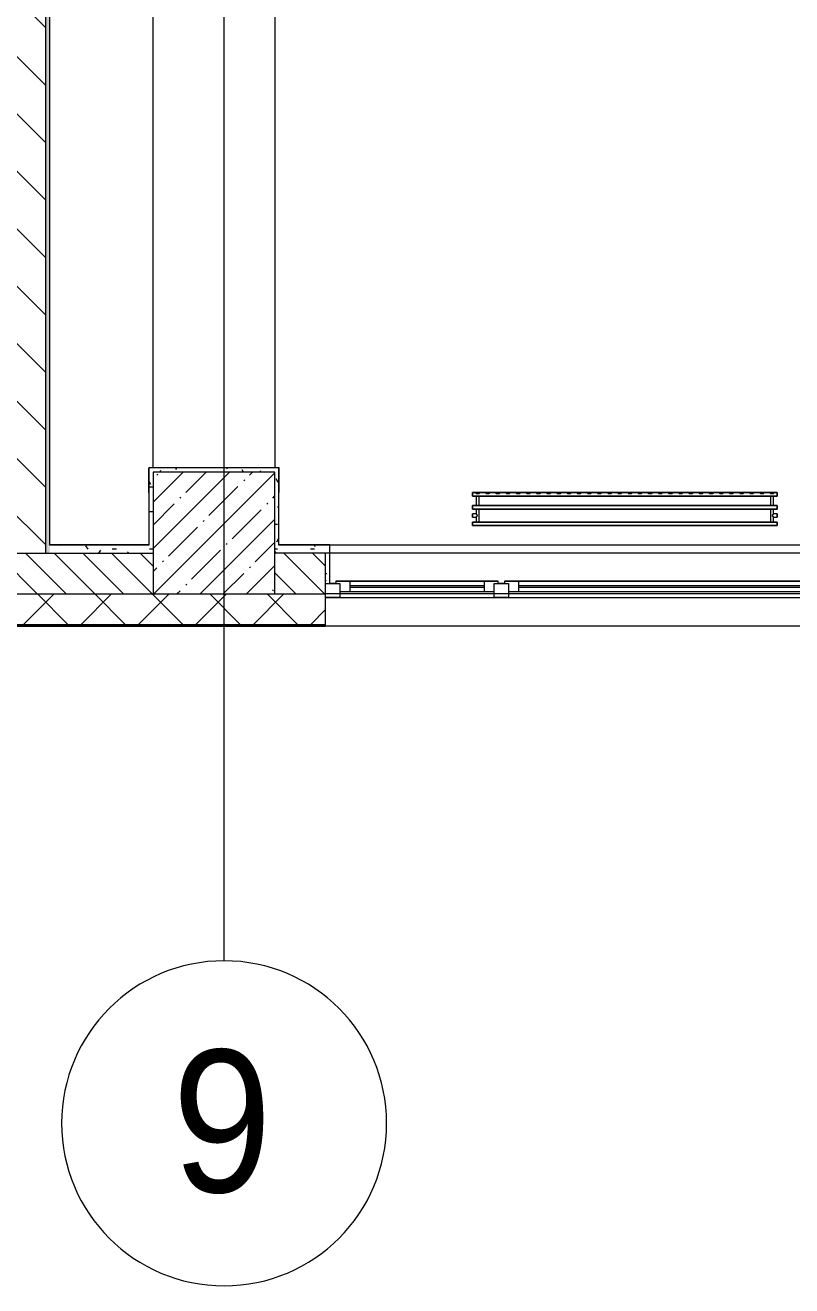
# Model space of a CAD drawing. Header units: millimetres. Extents: x -1113 to 415037, y -3642 to 354837.
# Drawn here: x 314158 to 317932, y -3506 to 2700 of the extents above; entities that cross this region are included whole.
import ezdxf

# ---------------------------------------------------------------- set-up
doc = ezdxf.new("R2010")
doc.units = ezdxf.units.MM
for name, color, linetype, lineweight in [('A-FLOR', 7, 'Continuous', 9), ('A-GLAZ', 7, 'Continuous', 9), ('A-GLAZ-1', 7, 'Continuous', 5), ('A-WALL', 7, 'Continuous', 5), ('I-WALL', 7, 'Continuous', 5), ('S-COLS', 7, 'Continuous', 9), ('S-COLS-1', 7, 'Continuous', 5), ('Оси', 7, 'Continuous', 9), ('Оси-1', 7, 'Continuous', 20)]:
    doc.layers.add(name, color=color, linetype=linetype, lineweight=lineweight)
for name, color, linetype, lineweight, true_color in [('A-WALL-1', 9, 'Continuous', 5, 0x808080), ('A-WALL-FNSH-1', 9, 'Continuous', 5, 0x808080), ('M-EQPM-1', 7, 'Continuous', 9, 0xb2b2b2)]:
    doc.layers.add(name, color=color, linetype=linetype, lineweight=lineweight, true_color=true_color)
doc.styles.add('Arial', font='arial.ttf', dxfattribs={"width": 0.9, "height": 700})
pattern_1 = [(0, (289227.4, 1e-08), (243.84, 60.96), [20.117, -162.763, 20.117, -162.763, -975.36]), (0, (289227.4, 1e-08), (243.84, 60.96), [-365.76, 20.117, -345.643, 20.117, -162.763, -426.72]), (0, (289227.4, 1e-08), (243.84, 60.96), [-914.4, 20.117, -101.803, 20.117, -284.683]), (120, (289318.84, 30.48), (-174.71291, 180.69163), [20.117, -162.763, 20.117, -162.763, -975.36]), (120, (289318.84, 30.48), (-174.71291, 180.69163), [-365.76, 20.117, -345.643, 20.117, -162.763, -426.72]), (120, (289318.84, 30.48), (-174.71291, 180.69163), [-914.4, 20.117, -101.803, 20.117, -284.683]), (240, (289349.32, 152.4), (-69.12709, -241.65163), [20.117, -162.763, 20.117, -162.763, -975.36]), (240, (289349.32, 152.4), (-69.12709, -241.65163), [-365.76, 20.117, -345.643, 20.117, -162.763, -426.72]), (240, (289349.32, 152.4), (-69.12709, -241.65163), [-914.4, 20.117, -101.803, 20.117, -284.683])]

# ---------------------------------------------------------------- blocks, each defined once
blk = doc.blocks.new('BSC_Колонна _Прямоугольная - 600х600-V516-Объем проектирования 3 этажа')
at = {"layer": 'S-COLS-1'}
h = blk.add_hatch(dxfattribs=at)
h.set_pattern_fill('FP_9', color=256, style=0, pattern_type=2)
h.set_pattern_definition([(45, (-25860, -200), (-114.0493, 114.0493), []), (45, (-25745.95, -200), (-114.0493, 114.0493), [201.613, -40.323, 6.706, -33.617])])
h.paths.add_polyline_path([(-123, -300), (300, -300), (300, 300), (-300, 300), (-300, -300)])
for p, q in [((300, 300), (-300, 300)), ((-300, 300), (-300, -300)), ((300, -300), (300, 300)), ((-300, -300), (300, -300))]:
    blk.add_line(p, q, dxfattribs=at)
blk = doc.blocks.new('120_Окно_СКБ_2Ст - 120_Окно_СКБ_2Ст 2800х2500_створка_-22445922-Объем проектирования 3 этажа')
at = {"layer": 'A-GLAZ'}
for p, q in [((-1400, -127), (-1400, -57)), ((-1400, -57), (-1330, -57)), ((-1330, -57), (-1330, -127)), ((500, -127), (500, -57)), ((500, -57), (570, -57)), ((570, -57), (570, -127)), ((1330, -127), (1330, -57)), ((1330, -57), (1400, -57)), ((1400, -57), (1400, -127)), ((500, -87), (-1330, -87)), ((-1330, -87), (-1330, -127)), ((-1280, -137), (-1280, -87)), ((450, -137), (450, -87)), ((500, -127), (500, -87)), ((1330, -87), (570, -87)), ((570, -87), (570, -127)), ((620, -137), (620, -87)), ((1280, -137), (1280, -87)), ((1330, -127), (1330, -87)), ((-1330, -127), (-1400, -127)), ((-1330, -127), (-1350, -127)), ((-1350, -127), (-1350, -137)), ((-1350, -137), (520, -137)), ((520, -137), (-1350, -137)), ((570, -127), (500, -127)), ((520, -127), (500, -127)), ((520, -137), (520, -127)), ((570, -127), (550, -127)), ((550, -127), (550, -137)), ((550, -137), (1350, -137)), ((1350, -137), (550, -137)), ((1400, -127), (1330, -127)), ((1350, -127), (1330, -127)), ((1350, -137), (1350, -127))]:
    blk.add_line(p, q, dxfattribs=at)
at = {"layer": 'A-GLAZ-1'}
for p, q in [((1400, -57), (-1400, -57)), ((-1280, -107), (450, -107)), ((450, -117), (-1280, -117)), ((620, -107), (1280, -107)), ((1280, -117), (620, -117)), ((-1380, -127), (-1350, -127)), ((520, -127), (550, -127)), ((1350, -127), (1380, -127))]:
    blk.add_line(p, q, dxfattribs=at)
blk = doc.blocks.new('radiator_prado_classic_z_tip_30_po exemplyaru - Classic Z Тип 30-500-30677909-Объем проектирования 3 этажа')
at = {"layer": 'M-EQPM-1'}
for p, q in [((0, 228), (0, 210)), ((1500, 228), (0, 228)), ((0, 210), (0, 228)), ((0, 228), (12.5, 228)), ((0, 210), (1500, 210)), ((17.8, 210), (0, 210)), ((12.5, 228), (37.5, 228)), ((37.5, 228), (12.5, 228)), ((12.5, 228), (37.5, 228)), ((12.5, 228), (17.5, 223)), ((12.5, 228), (17.5, 223)), ((32.5, 223), (17.5, 223)), ((17.5, 223), (32.5, 223)), ((17.5, 210), (17.5, 164)), ((17.5, 210), (17.5, 164)), ((17.8, 210), (17.5, 210)), ((17.5, 210), (17.8, 210)), ((17.8, 210), (17.5, 210)), ((17.5, 210), (21.3, 210)), ((23.1, 210), (17.8, 210)), ((17.8, 210), (32.2, 210)), ((32.2, 210), (17.8, 210)), ((21.3, 210), (32.5, 210)), ((32.2, 210), (23.1, 210)), ((32.5, 210), (32.2, 210)), ((32.2, 210), (32.5, 210)), ((32.5, 210), (32.2, 210)), ((1467.8, 210), (32.2, 210)), ((32.5, 223), (37.5, 228)), ((37.5, 228), (32.5, 223)), ((32.5, 164), (32.5, 210)), ((32.5, 164), (32.5, 210)), ((37.5, 228), (62.5, 228)), ((62.5, 228), (87.5, 228)), ((87.5, 228), (62.5, 228)), ((62.5, 228), (87.5, 228)), ((62.5, 228), (67.5, 223)), ((62.5, 228), (67.5, 223)), ((82.5, 223), (67.5, 223)), ((67.5, 223), (82.5, 223)), ((82.5, 223), (87.5, 228)), ((87.5, 228), (82.5, 223)), ((87.5, 228), (112.5, 228)), ((112.5, 228), (137.5, 228)), ((137.5, 228), (112.5, 228)), ((112.5, 228), (137.5, 228)), ((112.5, 228), (117.5, 223)), ((112.5, 228), (117.5, 223)), ((132.5, 223), (117.5, 223)), ((117.5, 223), (132.5, 223)), ((132.5, 223), (137.5, 228)), ((137.5, 228), (132.5, 223)), ((137.5, 228), (162.5, 228)), ((162.5, 228), (187.5, 228)), ((187.5, 228), (162.5, 228)), ((162.5, 228), (187.5, 228)), ((162.5, 228), (167.5, 223)), ((162.5, 228), (167.5, 223)), ((182.5, 223), (167.5, 223)), ((167.5, 223), (182.5, 223)), ((182.5, 223), (187.5, 228)), ((187.5, 228), (182.5, 223)), ((187.5, 228), (212.5, 228)), ((212.5, 228), (235.9, 228)), ((237.5, 228), (212.5, 228)), ((212.5, 228), (237.5, 228)), ((212.5, 228), (217.5, 223)), ((212.5, 228), (217.5, 223)), ((232.5, 223), (217.5, 223)), ((217.5, 223), (232.5, 223)), ((232.5, 223), (237.5, 228)), ((237.5, 228), (232.5, 223)), ((237.5, 228), (262.5, 228)), ((262.5, 228), (287.5, 228)), ((287.5, 228), (262.5, 228)), ((262.5, 228), (287.5, 228)), ((262.5, 228), (267.5, 223)), ((262.5, 228), (267.5, 223)), ((282.5, 223), (267.5, 223)), ((267.5, 223), (282.5, 223)), ((282.5, 223), (287.5, 228)), ((287.5, 228), (282.5, 223)), ((287.5, 228), (312.5, 228)), ((312.5, 228), (337.5, 228)), ((337.5, 228), (312.5, 228)), ((312.5, 228), (337.5, 228)), ((312.5, 228), (317.5, 223)), ((312.5, 228), (317.5, 223)), ((332.5, 223), (317.5, 223)), ((317.5, 223), (332.5, 223)), ((332.5, 223), (337.5, 228)), ((337.5, 228), (332.5, 223)), ((337.5, 228), (362.5, 228)), ((362.5, 228), (387.5, 228)), ((387.5, 228), (362.5, 228)), ((362.5, 228), (387.5, 228)), ((362.5, 228), (367.5, 223)), ((362.5, 228), (367.5, 223)), ((382.5, 223), (367.5, 223)), ((367.5, 223), (382.5, 223)), ((382.5, 223), (387.5, 228)), ((387.5, 228), (382.5, 223)), ((387.5, 228), (412.5, 228)), ((412.5, 228), (437.5, 228)), ((437.5, 228), (412.5, 228)), ((412.5, 228), (437.5, 228)), ((412.5, 228), (417.5, 223)), ((412.5, 228), (417.5, 223)), ((432.5, 223), (417.5, 223)), ((417.5, 223), (432.5, 223)), ((432.5, 223), (437.5, 228)), ((437.5, 228), (432.5, 223)), ((437.5, 228), (462.5, 228)), ((462.5, 228), (487.5, 228)), ((487.5, 228), (462.5, 228)), ((462.5, 228), (487.5, 228)), ((462.5, 228), (467.5, 223)), ((462.5, 228), (467.5, 223)), ((482.5, 223), (467.5, 223)), ((467.5, 223), (482.5, 223)), ((482.5, 223), (487.5, 228)), ((487.5, 228), (482.5, 223)), ((487.5, 228), (512.5, 228)), ((512.5, 228), (537.5, 228)), ((537.5, 228), (512.5, 228)), ((512.5, 228), (537.5, 228)), ((512.5, 228), (517.5, 223)), ((512.5, 228), (517.5, 223)), ((532.5, 223), (517.5, 223)), ((517.5, 223), (532.5, 223)), ((532.5, 223), (537.5, 228)), ((537.5, 228), (532.5, 223)), ((537.5, 228), (562.5, 228)), ((562.5, 228), (587.5, 228)), ((587.5, 228), (562.5, 228)), ((562.5, 228), (587.5, 228)), ((562.5, 228), (567.5, 223)), ((562.5, 228), (567.5, 223)), ((582.5, 223), (567.5, 223)), ((567.5, 223), (582.5, 223)), ((582.5, 223), (587.5, 228)), ((587.5, 228), (582.5, 223)), ((587.5, 228), (612.5, 228)), ((612.5, 228), (637.5, 228)), ((637.5, 228), (612.5, 228)), ((612.5, 228), (637.5, 228)), ((612.5, 228), (617.5, 223)), ((612.5, 228), (617.5, 223)), ((632.5, 223), (617.5, 223)), ((617.5, 223), (632.5, 223)), ((632.5, 223), (637.5, 228)), ((637.5, 228), (632.5, 223)), ((637.5, 228), (662.5, 228)), ((662.5, 228), (687.5, 228)), ((687.5, 228), (662.5, 228)), ((662.5, 228), (687.5, 228)), ((662.5, 228), (667.5, 223)), ((662.5, 228), (667.5, 223)), ((682.5, 223), (667.5, 223)), ((667.5, 223), (682.5, 223)), ((682.5, 223), (687.5, 228)), ((687.5, 228), (682.5, 223)), ((687.5, 228), (712.5, 228)), ((712.5, 228), (737.5, 228)), ((737.5, 228), (712.5, 228)), ((712.5, 228), (737.5, 228)), ((712.5, 228), (717.5, 223)), ((712.5, 228), (717.5, 223)), ((732.5, 223), (717.5, 223)), ((717.5, 223), (732.5, 223)), ((732.5, 223), (737.5, 228)), ((737.5, 228), (732.5, 223)), ((737.5, 228), (762.5, 228)), ((762.5, 228), (787.5, 228)), ((787.5, 228), (762.5, 228)), ((762.5, 228), (787.5, 228)), ((762.5, 228), (767.5, 223)), ((762.5, 228), (767.5, 223)), ((782.5, 223), (767.5, 223)), ((767.5, 223), (782.5, 223)), ((782.5, 223), (787.5, 228)), ((787.5, 228), (782.5, 223)), ((787.5, 228), (812.5, 228)), ((812.5, 228), (837.5, 228)), ((837.5, 228), (812.5, 228)), ((812.5, 228), (837.5, 228)), ((812.5, 228), (817.5, 223)), ((812.5, 228), (817.5, 223)), ((832.5, 223), (817.5, 223)), ((817.5, 223), (832.5, 223)), ((832.5, 223), (837.5, 228)), ((837.5, 228), (832.5, 223)), ((837.5, 228), (862.5, 228)), ((862.5, 228), (887.5, 228)), ((887.5, 228), (862.5, 228)), ((862.5, 228), (887.5, 228)), ((862.5, 228), (867.5, 223)), ((862.5, 228), (867.5, 223)), ((882.5, 223), (867.5, 223)), ((867.5, 223), (882.5, 223)), ((882.5, 223), (887.5, 228)), ((887.5, 228), (882.5, 223)), ((887.5, 228), (912.5, 228)), ((912.5, 228), (937.5, 228)), ((937.5, 228), (912.5, 228)), ((912.5, 228), (937.5, 228)), ((912.5, 228), (917.5, 223)), ((912.5, 228), (917.5, 223)), ((932.5, 223), (917.5, 223)), ((917.5, 223), (932.5, 223)), ((932.5, 223), (937.5, 228)), ((937.5, 228), (932.5, 223)), ((937.5, 228), (962.5, 228)), ((962.5, 228), (987.5, 228)), ((987.5, 228), (962.5, 228)), ((962.5, 228), (987.5, 228)), ((962.5, 228), (967.5, 223)), ((962.5, 228), (967.5, 223)), ((982.5, 223), (967.5, 223)), ((967.5, 223), (982.5, 223)), ((982.5, 223), (987.5, 228)), ((987.5, 228), (982.5, 223)), ((987.5, 228), (1012.5, 228)), ((1012.5, 228), (1037.5, 228)), ((1037.5, 228), (1012.5, 228)), ((1012.5, 228), (1037.5, 228)), ((1012.5, 228), (1017.5, 223)), ((1012.5, 228), (1017.5, 223)), ((1032.5, 223), (1017.5, 223)), ((1017.5, 223), (1032.5, 223)), ((1032.5, 223), (1037.5, 228)), ((1037.5, 228), (1032.5, 223)), ((1037.5, 228), (1062.5, 228)), ((1062.5, 228), (1087.5, 228)), ((1087.5, 228), (1062.5, 228)), ((1062.5, 228), (1087.5, 228)), ((1062.5, 228), (1067.5, 223)), ((1062.5, 228), (1067.5, 223)), ((1082.5, 223), (1067.5, 223)), ((1067.5, 223), (1082.5, 223)), ((1082.5, 223), (1087.5, 228)), ((1087.5, 228), (1082.5, 223)), ((1087.5, 228), (1112.5, 228)), ((1112.5, 228), (1137.5, 228)), ((1137.5, 228), (1112.5, 228)), ((1112.5, 228), (1137.5, 228)), ((1112.5, 228), (1117.5, 223)), ((1112.5, 228), (1117.5, 223)), ((1132.5, 223), (1117.5, 223)), ((1117.5, 223), (1132.5, 223)), ((1132.5, 223), (1137.5, 228)), ((1137.5, 228), (1132.5, 223)), ((1137.5, 228), (1162.5, 228)), ((1162.5, 228), (1187.5, 228)), ((1187.5, 228), (1162.5, 228)), ((1162.5, 228), (1187.5, 228)), ((1162.5, 228), (1167.5, 223)), ((1162.5, 228), (1167.5, 223)), ((1182.5, 223), (1167.5, 223)), ((1167.5, 223), (1182.5, 223)), ((1182.5, 223), (1187.5, 228)), ((1187.5, 228), (1182.5, 223)), ((1187.5, 228), (1212.5, 228)), ((1212.5, 228), (1237.5, 228)), ((1237.5, 228), (1212.5, 228)), ((1212.5, 228), (1237.5, 228)), ((1212.5, 228), (1217.5, 223)), ((1212.5, 228), (1217.5, 223)), ((1232.5, 223), (1217.5, 223)), ((1217.5, 223), (1232.5, 223)), ((1232.5, 223), (1237.5, 228)), ((1237.5, 228), (1232.5, 223)), ((1237.5, 228), (1262.5, 228)), ((1262.5, 228), (1287.5, 228)), ((1287.5, 228), (1262.5, 228)), ((1262.5, 228), (1287.5, 228)), ((1262.5, 228), (1267.5, 223)), ((1262.5, 228), (1267.5, 223)), ((1282.5, 223), (1267.5, 223)), ((1267.5, 223), (1282.5, 223)), ((1282.5, 223), (1287.5, 228)), ((1287.5, 228), (1282.5, 223)), ((1287.5, 228), (1312.5, 228)), ((1312.5, 228), (1337.5, 228)), ((1337.5, 228), (1312.5, 228)), ((1312.5, 228), (1337.5, 228)), ((1312.5, 228), (1317.5, 223)), ((1312.5, 228), (1317.5, 223)), ((1332.5, 223), (1317.5, 223)), ((1317.5, 223), (1332.5, 223)), ((1332.5, 223), (1337.5, 228)), ((1337.5, 228), (1332.5, 223)), ((1337.5, 228), (1362.5, 228)), ((1362.5, 228), (1387.5, 228)), ((1387.5, 228), (1362.5, 228)), ((1362.5, 228), (1387.5, 228)), ((1362.5, 228), (1367.5, 223)), ((1362.5, 228), (1367.5, 223)), ((1382.5, 223), (1367.5, 223)), ((1367.5, 223), (1382.5, 223)), ((1382.5, 223), (1387.5, 228)), ((1387.5, 228), (1382.5, 223)), ((1387.5, 228), (1412.5, 228)), ((1412.5, 228), (1437.5, 228)), ((1437.5, 228), (1412.5, 228)), ((1412.5, 228), (1437.5, 228)), ((1412.5, 228), (1417.5, 223)), ((1412.5, 228), (1417.5, 223)), ((1432.5, 223), (1417.5, 223)), ((1417.5, 223), (1432.5, 223)), ((1432.5, 223), (1437.5, 228)), ((1437.5, 228), (1432.5, 223)), ((1437.5, 228), (1462.5, 228)), ((1462.5, 228), (1487.5, 228)), ((1487.5, 228), (1462.5, 228)), ((1462.5, 228), (1487.5, 228)), ((1462.5, 228), (1467.5, 223)), ((1462.5, 228), (1467.5, 223)), ((1482.5, 223), (1467.5, 223)), ((1467.5, 223), (1482.5, 223)), ((1467.5, 210), (1467.5, 164)), ((1467.5, 210), (1467.5, 164)), ((1467.8, 210), (1467.5, 210)), ((1467.5, 210), (1469.7, 210)), ((1467.8, 210), (1467.5, 210)), ((1467.5, 210), (1467.8, 210)), ((1482.2, 210), (1467.8, 210)), ((1482.2, 210), (1467.8, 210)), ((1467.8, 210), (1482.2, 210)), ((1469.7, 210), (1471.2, 210)), ((1471.2, 210), (1482.5, 210)), ((1482.5, 210), (1482.2, 210)), ((1482.5, 210), (1482.2, 210)), ((1482.2, 210), (1482.5, 210)), ((1500, 210), (1482.2, 210)), ((1482.5, 223), (1487.5, 228)), ((1487.5, 228), (1482.5, 223)), ((1482.5, 164), (1482.5, 210)), ((1482.5, 164), (1482.5, 210)), ((1487.5, 228), (1500, 228)), ((1500, 210), (1500, 228)), ((1500, 228), (1500, 210)), ((1500, 164), (0, 164)), ((0, 164), (0, 146)), ((0, 146), (0, 164)), ((0, 164), (17.8, 164)), ((0, 146), (1500, 146)), ((18.5, 146), (0, 146)), ((17.8, 164), (17.5, 164)), ((17.5, 164), (17.8, 164)), ((17.8, 164), (17.5, 164)), ((17.5, 164), (21.3, 164)), ((17.5, 146), (17.5, 121.5)), ((17.5, 146), (17.5, 121.5)), ((17.5, 146), (18.5, 146)), ((18.5, 146), (17.5, 146)), ((17.5, 146), (18.5, 146)), ((17.8, 146), (17.5, 146)), ((32.2, 164), (17.8, 164)), ((17.8, 164), (32.2, 164)), ((32.2, 164), (17.8, 164)), ((18.5, 146), (17.8, 146)), ((18.5, 146), (19.7, 146)), ((32.2, 146), (18.5, 146)), ((18.5, 146), (32.2, 146)), ((19.7, 146), (18.5, 146)), ((19.7, 146), (32.2, 146)), ((21.3, 146), (19.7, 146)), ((21.3, 164), (23.1, 164)), ((23.1, 146), (21.3, 146)), ((23.1, 164), (25, 164)), ((25, 146), (23.1, 146)), ((25, 164), (26.9, 164)), ((26.9, 146), (25, 146)), ((26.9, 164), (28.8, 164)), ((28.8, 146), (26.9, 146)), ((28.8, 164), (30.3, 164)), ((30.3, 146), (28.8, 146)), ((30.3, 164), (31.5, 164)), ((31.5, 146), (30.3, 146)), ((31.5, 164), (32.2, 164)), ((32.2, 146), (31.5, 146)), ((32.5, 164), (32.2, 164)), ((32.2, 164), (32.5, 164)), ((32.5, 164), (32.2, 164)), ((32.2, 164), (32.5, 164)), ((32.2, 164), (1467.8, 164)), ((32.2, 146), (32.5, 146)), ((32.5, 146), (32.2, 146)), ((32.2, 146), (32.5, 146)), ((32.5, 146), (32.2, 146)), ((1467.8, 146), (32.2, 146)), ((32.5, 82), (32.5, 146)), ((32.5, 82), (32.5, 146)), ((1467.8, 164), (1467.5, 164)), ((1467.5, 164), (1478.7, 164)), ((1467.8, 164), (1467.5, 164)), ((1467.5, 164), (1467.8, 164)), ((1467.5, 146), (1467.5, 82)), ((1467.5, 146), (1467.5, 82)), ((1467.5, 146), (1467.8, 146)), ((1469.7, 146), (1467.5, 146)), ((1467.5, 146), (1467.8, 146)), ((1467.8, 146), (1467.5, 146)), ((1482.2, 164), (1467.8, 164)), ((1482.2, 164), (1467.8, 164)), ((1467.8, 164), (1482.2, 164)), ((1467.8, 146), (1481.5, 146)), ((1467.8, 146), (1481.5, 146)), ((1481.5, 146), (1467.8, 146)), ((1482.5, 146), (1469.7, 146)), ((1478.7, 164), (1482.5, 164)), ((1481.5, 146), (1482.2, 146)), ((1481.5, 146), (1482.5, 146)), ((1482.5, 146), (1481.5, 146)), ((1500, 146), (1481.5, 146)), ((1482.5, 164), (1482.2, 164)), ((1482.5, 164), (1482.2, 164)), ((1482.2, 164), (1482.5, 164)), ((1482.2, 164), (1500, 164)), ((1482.2, 146), (1482.5, 146)), ((1482.5, 121.5), (1482.5, 146)), ((1482.5, 121.5), (1482.5, 146)), ((1500, 146), (1500, 164)), ((1500, 164), (1500, 146)), ((17.5, 121.5), (0, 121.5)), ((17.5, 121.5), (0, 121.5)), ((0, 121.5), (0, 120.5)), ((0, 106.5), (0, 121.5)), ((0, 120.5), (0, 107.5)), ((0, 120.5), (0, 119.3)), ((0, 119.3), (0, 120.5)), ((0, 120.5), (0, 120.5)), ((0, 119.3), (0, 117.8)), ((0, 114), (0, 119.3)), ((0, 117.8), (0, 114)), ((0, 114), (0, 110.3)), ((0, 107.5), (0, 114)), ((0, 110.3), (0, 108.7)), ((0, 108.7), (0, 107.5)), ((0, 107.5), (0, 106.5)), ((0, 107.5), (0, 107.5)), ((0, 106.5), (17.5, 106.5)), ((0, 106.5), (17.5, 106.5)), ((1500, 82), (0, 82)), ((0, 82), (0, 64)), ((0, 64), (0, 82)), ((0, 82), (18.5, 82)), ((1500, 64), (0, 64)), ((0, 64), (1500, 64)), ((17.5, 106.5), (17.5, 82)), ((17.5, 106.5), (17.5, 82)), ((18.5, 82), (17.5, 82)), ((17.5, 82), (18.5, 82)), ((18.5, 82), (17.5, 82)), ((17.5, 82), (17.8, 82)), ((17.8, 82), (18.5, 82)), ((19.7, 82), (18.5, 82)), ((18.5, 82), (32.2, 82)), ((32.2, 82), (18.5, 82)), ((18.5, 82), (19.7, 82)), ((32.2, 82), (19.7, 82)), ((19.7, 82), (21.3, 82)), ((21.3, 82), (23.1, 82)), ((23.1, 82), (25, 82)), ((25, 82), (26.9, 82)), ((26.9, 82), (28.8, 82)), ((28.8, 82), (30.3, 82)), ((30.3, 82), (31.5, 82)), ((31.5, 82), (32.2, 82)), ((32.5, 82), (32.2, 82)), ((32.2, 82), (32.5, 82)), ((32.5, 82), (32.2, 82)), ((32.2, 82), (32.5, 82)), ((32.2, 82), (1467.8, 82)), ((1467.8, 82), (1467.5, 82)), ((1467.5, 82), (1475, 82)), ((1467.8, 82), (1467.5, 82)), ((1467.5, 82), (1467.8, 82)), ((1481.5, 82), (1467.8, 82)), ((1481.5, 82), (1467.8, 82)), ((1467.8, 82), (1481.5, 82)), ((1475, 82), (1482.2, 82)), ((1482.5, 82), (1481.5, 82)), ((1482.5, 82), (1481.5, 82)), ((1481.5, 82), (1482.5, 82)), ((1481.5, 82), (1500, 82)), ((1482.2, 82), (1482.5, 82)), ((1500, 121.5), (1482.5, 121.5)), ((1500, 121.5), (1482.5, 121.5)), ((1482.5, 82), (1482.5, 106.5)), ((1482.5, 106.5), (1500, 106.5)), ((1482.5, 82), (1482.5, 106.5)), ((1482.5, 106.5), (1500, 106.5)), ((1500, 121.5), (1500, 106.5)), ((1500, 120.5), (1500, 121.5)), ((1500, 121.5), (1500, 120.5)), ((1500, 120.5), (1500, 121.5)), ((1500, 115.9), (1500, 120.5)), ((1500, 120.5), (1500, 110.3)), ((1500, 107.5), (1500, 120.5)), ((1500, 107.5), (1500, 115.9)), ((1500, 110.3), (1500, 107.5)), ((1500, 106.5), (1500, 107.5)), ((1500, 107.5), (1500, 106.5)), ((1500, 106.5), (1500, 107.5)), ((1500, 64), (1500, 82)), ((1500, 82), (1500, 64))]:
    blk.add_line(p, q, dxfattribs=at)
for points, knots in [([(18.5, 120.5), (18.4, 120.6), (18.3, 120.7), (18.1, 120.9), (17.9, 121.1), (17.8, 121.2), (17.7, 121.3), (17.5, 121.5), (17.5, 121.5), (17.5, 121.5)], [0.7142857, 0.7142857, 0.7142857, 0.7142857, 0.75, 0.7857143, 0.8214286, 0.8571429, 0.8928571, 0.9285714, 1, 1, 1, 1]), ([(17.5, 121.5), (17.5, 121.5), (17.5, 121.5), (17.7, 121.3), (17.8, 121.2), (17.9, 121.1), (18.1, 120.9), (18.3, 120.7), (18.4, 120.6), (18.5, 120.5)], [0, 0, 0, 0, 0.0714286, 0.1071429, 0.1428571, 0.1785714, 0.2142857, 0.25, 0.2857143, 0.2857143, 0.2857143, 0.2857143]), ([(17.5, 121.5), (17.5, 121.5), (17.5, 121.5), (17.7, 121.3), (17.8, 121.2), (17.9, 121.1), (18.1, 120.9), (18.3, 120.7), (18.4, 120.6), (18.5, 120.5)], [0, 0, 0, 0, 0.0714286, 0.1071429, 0.1428571, 0.1785714, 0.2142857, 0.25, 0.2857143, 0.2857143, 0.2857143, 0.2857143]), ([(25, 114), (24.5, 114.5), (23.6, 115.4), (22.4, 116.6), (21.6, 117.4), (21.1, 117.9), (20.8, 118.2), (20.5, 118.5), (20.2, 118.8), (19.8, 119.1), (19.6, 119.4), (19.3, 119.7), (19, 120), (18.7, 120.3), (18.5, 120.5), (18.3, 120.7), (18.1, 120.9), (17.9, 121.1), (17.8, 121.2), (17.7, 121.3), (17.5, 121.5), (17.5, 121.5), (17.5, 121.5)], [0, 0, 0, 0, 0.142857, 0.285714, 0.357143, 0.392857, 0.428571, 0.464286, 0.5, 0.535714, 0.571429, 0.607143, 0.642857, 0.678571, 0.714286, 0.75, 0.785714, 0.821429, 0.857143, 0.892857, 0.928571, 1, 1, 1, 1]), ([(17.5, 106.5), (17.5, 106.5), (17.5, 106.5), (17.7, 106.7), (17.8, 106.8), (17.9, 106.9), (18.1, 107.1), (18.3, 107.3), (18.5, 107.5), (18.7, 107.7), (19, 108), (19.3, 108.3), (19.6, 108.6), (19.8, 108.9), (20.3, 109.3), (20.7, 109.7), (21.1, 110.1), (21.6, 110.6), (22.4, 111.4), (23.6, 112.6), (24.5, 113.5), (25, 114)], [0, 0, 0, 0, 0.071429, 0.107143, 0.142857, 0.178571, 0.214286, 0.25, 0.285714, 0.321429, 0.357143, 0.392857, 0.428571, 0.464286, 0.5, 0.571429, 0.607143, 0.642857, 0.714286, 0.857143, 1, 1, 1, 1]), ([(17.5, 106.5), (17.5, 106.5), (17.5, 106.5), (17.7, 106.7), (17.8, 106.8), (17.9, 106.9), (18.1, 107.1), (18.3, 107.3), (18.4, 107.4), (18.5, 107.5)], [0, 0, 0, 0, 0.0714286, 0.1071429, 0.1428571, 0.1785714, 0.2142857, 0.25, 0.2857143, 0.2857143, 0.2857143, 0.2857143]), ([(18.5, 107.5), (18.4, 107.4), (18.3, 107.3), (18.1, 107.1), (17.9, 106.9), (17.8, 106.8), (17.7, 106.7), (17.5, 106.5), (17.5, 106.5), (17.5, 106.5)], [0.7142857, 0.7142857, 0.7142857, 0.7142857, 0.75, 0.7857143, 0.8214286, 0.8571429, 0.8928571, 0.9285714, 1, 1, 1, 1]), ([(18.5, 107.5), (18.4, 107.4), (18.3, 107.3), (18.1, 107.1), (17.9, 106.9), (17.8, 106.8), (17.7, 106.7), (17.5, 106.5), (17.5, 106.5), (17.5, 106.5)], [0.7142857, 0.7142857, 0.7142857, 0.7142857, 0.75, 0.7857143, 0.8214286, 0.8571429, 0.8928571, 0.9285714, 1, 1, 1, 1]), ([(19.6, 119.4), (19.7, 119.3), (19.9, 119.2), (20.3, 118.7), (20.7, 118.3), (21.1, 117.9), (21.6, 117.4), (21.9, 117.1), (22.1, 116.9)], [0.4285714, 0.4285714, 0.4285714, 0.4285714, 0.4642857, 0.5, 0.5714286, 0.6071429, 0.6428571, 0.7142857, 0.7142857, 0.7142857, 0.7142857]), ([(19.6, 119.4), (19.7, 119.3), (19.8, 119.1), (20.3, 118.7), (20.7, 118.3), (21.1, 117.9), (21.6, 117.4), (21.9, 117.1), (22.1, 116.9)], [0.4285714, 0.4285714, 0.4285714, 0.4285714, 0.4642857, 0.5, 0.5714286, 0.6071429, 0.6428571, 0.7142857, 0.7142857, 0.7142857, 0.7142857]), ([(22.1, 111.1), (21.9, 110.9), (21.6, 110.6), (21.1, 110.1), (20.8, 109.8), (20.5, 109.5), (20.2, 109.2), (19.9, 108.8), (19.7, 108.7), (19.6, 108.6)], [0.2857143, 0.2857143, 0.2857143, 0.2857143, 0.3571429, 0.3928571, 0.4285714, 0.4642857, 0.5, 0.5357143, 0.5714286, 0.5714286, 0.5714286, 0.5714286]), ([(22.1, 111.1), (21.9, 110.9), (21.6, 110.6), (21.1, 110.1), (20.8, 109.8), (20.5, 109.5), (20.2, 109.2), (19.8, 108.9), (19.7, 108.7), (19.6, 108.6)], [0.2857143, 0.2857143, 0.2857143, 0.2857143, 0.3571429, 0.3928571, 0.4285714, 0.4642857, 0.5, 0.5357143, 0.5714286, 0.5714286, 0.5714286, 0.5714286]), ([(19.6, 108.6), (19.7, 108.7), (19.9, 108.8), (20.3, 109.3), (20.6, 109.6), (20.8, 109.8)], [0.4285714, 0.4285714, 0.4285714, 0.4285714, 0.4642857, 0.5, 0.5714286, 0.5714286, 0.5714286, 0.5714286]), ([(22.1, 116.9), (21.9, 117.1), (21.6, 117.4), (21.1, 117.9), (20.9, 118.1), (20.8, 118.2)], [0.2857143, 0.2857143, 0.2857143, 0.2857143, 0.3571429, 0.3928571, 0.4285714, 0.4285714, 0.4285714, 0.4285714]), ([(20.8, 109.8), (20.9, 109.9), (21.1, 110.1), (21.6, 110.6), (21.9, 110.9), (22.1, 111.1)], [0.5714286, 0.5714286, 0.5714286, 0.5714286, 0.6071429, 0.6428571, 0.7142857, 0.7142857, 0.7142857, 0.7142857]), ([(1475, 114), (1475.5, 114.5), (1476.4, 115.4), (1477.6, 116.6), (1478.4, 117.4), (1478.9, 117.9), (1479.2, 118.2), (1479.5, 118.5), (1479.8, 118.8), (1480.1, 119.2), (1480.4, 119.4), (1480.7, 119.7), (1481, 120), (1481.3, 120.3), (1481.5, 120.5), (1481.7, 120.7), (1481.9, 120.9), (1482.1, 121.1), (1482.2, 121.2), (1482.3, 121.3), (1482.5, 121.5), (1482.5, 121.5), (1482.5, 121.5)], [0, 0, 0, 0, 0.142857, 0.285714, 0.357143, 0.392857, 0.428571, 0.464286, 0.5, 0.535714, 0.571429, 0.607143, 0.642857, 0.678571, 0.714286, 0.75, 0.785714, 0.821429, 0.857143, 0.892857, 0.928571, 1, 1, 1, 1]), ([(1482.5, 106.5), (1482.5, 106.5), (1482.5, 106.5), (1482.3, 106.7), (1482.2, 106.8), (1482.1, 106.9), (1481.9, 107.1), (1481.7, 107.3), (1481.5, 107.5), (1481.3, 107.7), (1481, 108), (1480.7, 108.3), (1480.4, 108.6), (1480.1, 108.8), (1479.7, 109.3), (1479.3, 109.7), (1478.9, 110.1), (1478.4, 110.6), (1477.6, 111.4), (1476.4, 112.6), (1475.5, 113.5), (1475, 114)], [0, 0, 0, 0, 0.071429, 0.107143, 0.142857, 0.178571, 0.214286, 0.25, 0.285714, 0.321429, 0.357143, 0.392857, 0.428571, 0.464286, 0.5, 0.571429, 0.607143, 0.642857, 0.714286, 0.857143, 1, 1, 1, 1]), ([(1480.4, 119.4), (1480.3, 119.3), (1480.1, 119.2), (1479.7, 118.7), (1479.3, 118.3), (1478.9, 117.9), (1478.4, 117.4), (1478.1, 117.1), (1477.9, 116.9)], [0.4285714, 0.4285714, 0.4285714, 0.4285714, 0.4642857, 0.5, 0.5714286, 0.6071429, 0.6428571, 0.7142857, 0.7142857, 0.7142857, 0.7142857]), ([(1480.4, 119.4), (1480.3, 119.3), (1480.1, 119.2), (1479.7, 118.7), (1479.3, 118.3), (1478.9, 117.9), (1478.4, 117.4), (1478.1, 117.1), (1477.9, 116.9)], [0.4285714, 0.4285714, 0.4285714, 0.4285714, 0.4642857, 0.5, 0.5714286, 0.6071429, 0.6428571, 0.7142857, 0.7142857, 0.7142857, 0.7142857]), ([(1477.9, 116.9), (1478.1, 117.1), (1478.4, 117.4), (1478.9, 117.9), (1479.2, 118.2), (1479.5, 118.5), (1479.8, 118.8), (1480.1, 119.2), (1480.3, 119.3), (1480.4, 119.4)], [0.2857143, 0.2857143, 0.2857143, 0.2857143, 0.3571429, 0.3928571, 0.4285714, 0.4642857, 0.5, 0.5357143, 0.5714286, 0.5714286, 0.5714286, 0.5714286]), ([(1477.9, 111.1), (1478.1, 110.9), (1478.4, 110.6), (1478.9, 110.1), (1479.2, 109.8), (1479.5, 109.5), (1479.8, 109.2), (1480.1, 108.8), (1480.3, 108.7), (1480.4, 108.6)], [0.2857143, 0.2857143, 0.2857143, 0.2857143, 0.3571429, 0.3928571, 0.4285714, 0.4642857, 0.5, 0.5357143, 0.5714286, 0.5714286, 0.5714286, 0.5714286]), ([(1477.9, 111.1), (1478.1, 110.9), (1478.4, 110.6), (1478.9, 110.1), (1479.2, 109.8), (1479.5, 109.5), (1479.8, 109.2), (1480.1, 108.8), (1480.3, 108.7), (1480.4, 108.6)], [0.2857143, 0.2857143, 0.2857143, 0.2857143, 0.3571429, 0.3928571, 0.4285714, 0.4642857, 0.5, 0.5357143, 0.5714286, 0.5714286, 0.5714286, 0.5714286]), ([(1480.4, 108.6), (1480.3, 108.7), (1480.1, 108.8), (1479.7, 109.3), (1479.3, 109.7), (1478.9, 110.1), (1478.4, 110.6), (1478.1, 110.9), (1477.9, 111.1)], [0.4285714, 0.4285714, 0.4285714, 0.4285714, 0.4642857, 0.5, 0.5714286, 0.6071429, 0.6428571, 0.7142857, 0.7142857, 0.7142857, 0.7142857]), ([(1482.5, 121.5), (1482.5, 121.5), (1482.5, 121.5), (1482.3, 121.3), (1482.2, 121.2), (1482.1, 121.1), (1481.9, 120.9), (1481.7, 120.7), (1481.6, 120.6), (1481.5, 120.5)], [0, 0, 0, 0, 0.0714286, 0.1071429, 0.1428571, 0.1785714, 0.2142857, 0.25, 0.2857143, 0.2857143, 0.2857143, 0.2857143]), ([(1482.5, 121.5), (1482.5, 121.5), (1482.5, 121.5), (1482.3, 121.3), (1482.2, 121.2), (1482.1, 121.1), (1481.9, 120.9), (1481.7, 120.7), (1481.6, 120.6), (1481.5, 120.5)], [0, 0, 0, 0, 0.0714286, 0.1071429, 0.1428571, 0.1785714, 0.2142857, 0.25, 0.2857143, 0.2857143, 0.2857143, 0.2857143]), ([(1481.5, 120.5), (1481.6, 120.6), (1481.7, 120.7), (1481.9, 120.9), (1482.1, 121.1), (1482.2, 121.2), (1482.3, 121.3), (1482.5, 121.5), (1482.5, 121.5), (1482.5, 121.5)], [0.7142857, 0.7142857, 0.7142857, 0.7142857, 0.75, 0.7857143, 0.8214286, 0.8571429, 0.8928571, 0.9285714, 1, 1, 1, 1]), ([(1481.5, 107.5), (1481.6, 107.4), (1481.7, 107.3), (1481.9, 107.1), (1482.1, 106.9), (1482.2, 106.8), (1482.3, 106.7), (1482.5, 106.5), (1482.5, 106.5), (1482.5, 106.5)], [0.7142857, 0.7142857, 0.7142857, 0.7142857, 0.75, 0.7857143, 0.8214286, 0.8571429, 0.8928571, 0.9285714, 1, 1, 1, 1]), ([(1481.5, 107.5), (1481.6, 107.4), (1481.7, 107.3), (1481.9, 107.1), (1482.1, 106.9), (1482.2, 106.8), (1482.3, 106.7), (1482.5, 106.5), (1482.5, 106.5), (1482.5, 106.5)], [0.7142857, 0.7142857, 0.7142857, 0.7142857, 0.75, 0.7857143, 0.8214286, 0.8571429, 0.8928571, 0.9285714, 1, 1, 1, 1]), ([(1482.5, 106.5), (1482.5, 106.5), (1482.5, 106.5), (1482.3, 106.7), (1482.2, 106.8), (1482.1, 106.9), (1481.9, 107.1), (1481.7, 107.3), (1481.6, 107.4), (1481.5, 107.5)], [0, 0, 0, 0, 0.0714286, 0.1071429, 0.1428571, 0.1785714, 0.2142857, 0.25, 0.2857143, 0.2857143, 0.2857143, 0.2857143])]:
    blk.add_open_spline(points, degree=3, knots=knots, dxfattribs=at)
for points in [[(19.6, 119.4), (19.5, 119.5), (19.3, 119.7), (19, 120), (18.7, 120.3), (18.6, 120.4), (18.5, 120.5)], [(18.5, 120.5), (18.6, 120.4), (18.7, 120.3), (19, 120), (19.3, 119.7), (19.5, 119.5), (19.6, 119.4)], [(18.5, 120.5), (18.6, 120.4), (18.7, 120.3), (19, 120), (19.3, 119.7), (19.5, 119.5), (19.6, 119.4)], [(18.5, 107.5), (18.6, 107.6), (18.7, 107.7), (19, 108), (19.3, 108.3), (19.5, 108.5), (19.6, 108.6)], [(19.6, 108.6), (19.5, 108.5), (19.3, 108.3), (19, 108), (18.7, 107.7), (18.6, 107.6), (18.5, 107.5)], [(19.6, 108.6), (19.5, 108.5), (19.3, 108.3), (19, 108), (18.7, 107.7), (18.6, 107.6), (18.5, 107.5)], [(20.8, 118.2), (20.7, 118.3), (20.5, 118.5), (20.2, 118.8), (19.9, 119.2), (19.7, 119.3), (19.6, 119.4)], [(25, 114), (24.5, 114.5), (23.6, 115.4), (22.6, 116.4), (22.1, 116.9)], [(22.1, 116.9), (22.6, 116.4), (23.1, 115.9), (23.6, 115.4)], [(22.1, 116.9), (22.6, 116.4), (23.1, 115.9), (23.6, 115.4)], [(22.1, 111.1), (22.6, 111.6), (23.6, 112.6), (24.5, 113.5), (25, 114)], [(25, 114), (24.5, 113.5), (23.6, 112.6), (22.6, 111.6), (22.1, 111.1)], [(25, 114), (24.5, 113.5), (23.6, 112.6), (22.6, 111.6), (22.1, 111.1)], [(23.6, 115.4), (24, 115), (24.5, 114.5), (25, 114)], [(23.6, 115.4), (24, 115), (24.5, 114.5), (25, 114)], [(1477.9, 116.9), (1477.4, 116.4), (1476.4, 115.4), (1475.5, 114.5), (1475, 114)], [(1477.9, 116.9), (1477.4, 116.4), (1476.4, 115.4), (1475.5, 114.5), (1475, 114)], [(1475, 114), (1475.5, 114.5), (1476, 115), (1476.4, 115.4)], [(1475, 114), (1475.5, 113.5), (1476.4, 112.6), (1477.4, 111.6), (1477.9, 111.1)], [(1475, 114), (1475.5, 113.5), (1476.4, 112.6), (1477.4, 111.6), (1477.9, 111.1)], [(1477.9, 111.1), (1477.4, 111.6), (1476.4, 112.6), (1475.5, 113.5), (1475, 114)], [(1476.4, 115.4), (1476.9, 115.9), (1477.4, 116.4), (1477.9, 116.9)], [(1481.5, 120.5), (1481.4, 120.4), (1481.3, 120.3), (1481, 120), (1480.7, 119.7), (1480.5, 119.5), (1480.4, 119.4)], [(1481.5, 120.5), (1481.4, 120.4), (1481.3, 120.3), (1481, 120), (1480.7, 119.7), (1480.5, 119.5), (1480.4, 119.4)], [(1480.4, 119.4), (1480.5, 119.5), (1480.7, 119.7), (1481, 120), (1481.3, 120.3), (1481.4, 120.4), (1481.5, 120.5)], [(1480.4, 108.6), (1480.5, 108.5), (1480.7, 108.3), (1481, 108), (1481.3, 107.7), (1481.4, 107.6), (1481.5, 107.5)], [(1480.4, 108.6), (1480.5, 108.5), (1480.7, 108.3), (1481, 108), (1481.3, 107.7), (1481.4, 107.6), (1481.5, 107.5)], [(1481.5, 107.5), (1481.4, 107.6), (1481.3, 107.7), (1481, 108), (1480.7, 108.3), (1480.5, 108.5), (1480.4, 108.6)]]:
    blk.add_open_spline(points, degree=3, dxfattribs=at)
blk = doc.blocks.new('Ось сетки - D8-29747960-Объем проектирования 3 этажа')
at = {"layer": 'Оси-1'}
for start, end in [(360, 180), (180, 360)]:
    blk.add_arc((0, 0), 4, start, end, dxfattribs=at)

msp = doc.modelspace()

# ---------------------------------------------------------------- hatches: boundary and pattern name
at = {"layer": 'A-WALL'}
h = msp.add_hatch(dxfattribs=at)
h.set_pattern_fill('FP_2', color=256, style=0, pattern_type=2)
h.set_pattern_definition([(135, (289227.4, 1e-08), (-70.71068, -70.71068), [])])
h.paths.add_polyline_path([(354546.2, -100), (354637.4, -100), (354637.4, 100), (354387.4, 100), (354387.4, -100), (354528.3, -100)])
h.paths.add_polyline_path([(341887.4, -100), (341886.8, 100), (341637.4, 100), (341637.4, -100), (341886.8, -100)])
h.paths.add_polyline_path([(340237.4, -100), (340237.4, 100), (339487.4, 100), (339487.4, -100), (339983.2, -100)])
h.paths.add_polyline_path([(343987.4, -100), (344737.4, -100), (344737.4, 100), (343987.4, 100)])
h.paths.add_polyline_path([(352937.4, -100), (353487.4, -100), (353487.4, 100), (352937.4, 100)])
h.paths.add_polyline_path([(350837.4, -100), (350837.4, 100), (350637.4, 100), (350637.4, -100)])
h.paths.add_polyline_path([(330987.4, -100), (330987.4, 100), (330367.4, 100), (330367.4, -100)])
h.paths.add_polyline_path([(332137.4, -100), (332137.4, 100), (331887.4, 100), (331887.4, -100)])
h.paths.add_polyline_path([(347037.4, -100), (347037.4, 100), (346137.4, 100), (346137.4, -100), (346509.9, -100)])
h.paths.add_polyline_path([(332637.4, -100), (333537.4, -100), (333537.4, 100), (332637.4, 100), (332637.4, 94.8)])
h.paths.add_polyline_path([(337137.4, -100), (337387.4, -100), (337387.4, 100), (337137.4, 100)])
h.paths.add_polyline_path([(327767.4, -100), (327767.4, 100), (327717.4, 100), (327717.4, -100)])
h.paths.add_polyline_path([(327217.4, -100), (327217.4, 100), (326650.4, 100), (326650.4, -100), (326929.9, -100)])
h.paths.add_polyline_path([(325197.4, -100), (325750.4, -100), (325750.4, 100), (325197.4, 100), (325197.4, -48)])
h.paths.add_polyline_path([(315637.1, -100), (315637.1, 100), (315387.4, 100), (315387.4, -100)])
h.paths.add_polyline_path([(308587.4, -100), (309937.4, -100), (309937.4, 100), (308587.4, 100), (308587.4, -13.9)])
h.paths.add_polyline_path([(311737.4, -100), (311937.4, -100), (311937.4, 100), (311737.4, 100), (311737.4, -91.9)])
h.paths.add_polyline_path([(319037.1, -100), (319210.2, -100), (319210.2, 100), (319037.1, 100), (319037.1, -70.1)])
h.paths.add_polyline_path([(320110.2, -100), (321337.4, -100), (321337.4, 100), (320110.2, 100), (320110.2, -45.7)])
h.paths.add_polyline_path([(323097.4, -100), (323097.4, 100), (322837.4, 100), (322837.4, -100), (322857.4, -100)])
h.paths.add_polyline_path([(314787.4, -100), (314787.4, 100), (314037.4, 100), (314037.4, -100)])
h.paths.add_polyline_path([(311137.4, -100), (311137.4, 100), (310837.4, 100), (310837.4, -100)])
h.paths.add_polyline_path([(304087.4, -100), (304837.4, -100), (304837.4, 100), (304087.4, 100)])
h.paths.add_polyline_path([(305887.4, -100), (305887.4, 100), (305737.4, 100), (305737.4, -100)])
h.paths.add_polyline_path([(299587.1, -100), (300337.4, -100), (300337.4, 100), (299587.1, 100)])
h.paths.add_polyline_path([(301367.4, -100), (301387.4, -100), (301387.4, 100), (301237.4, 100), (301237.4, -100)])
h.paths.add_polyline_path([(296472.2, -100), (296887.4, -100), (296887.4, 100), (296057.4, 100), (296057.4, -100)])
h = msp.add_hatch(dxfattribs=at)
h.set_pattern_fill('FP_24', color=256, style=0, pattern_type=2)
h.set_pattern_definition([(45, (289227.4, 1e-08), (-141.42136, 141.42136), []), (135, (289227.4, 1e-08), (-141.42136, -141.42136), [])])
h.paths.add_polyline_path([(343987.4, -250), (344737.4, -250), (344737.4, -100), (343987.4, -100), (343987.4, -118)])
h.paths.add_polyline_path([(345854.5, -250), (345854.5, -100), (345637.4, -100), (345637.4, -250)])
h.paths.add_polyline_path([(336719.9, -250), (337387.4, -250), (337387.4, -100), (336637.4, -100), (336637.4, -250)])
h.paths.add_polyline_path([(339487.4, -250), (340237.4, -250), (340237.4, -100), (339487.4, -100), (339487.4, -118)])
h.paths.add_polyline_path([(341137.4, -250), (341887.4, -250), (341886.8, -100), (341137.4, -100)])
h.paths.add_polyline_path([(332637.4, -250), (333537.4, -250), (333537.4, -100), (331887.4, -100), (331887.4, -250), (332368.8, -250)])
h.paths.add_polyline_path([(327497.4, -250), (328267.4, -250), (328267.4, -100), (326650.4, -100), (326650.4, -250), (327217.4, -250)])
h.paths.add_polyline_path([(330367.4, -250), (330987.4, -250), (330987.4, -100), (330367.4, -100), (330367.4, -118)])
h.paths.add_polyline_path([(322837.4, -250), (323097.4, -250), (323097.4, -100), (322237.4, -100), (322237.4, -250), (322578.8, -250)])
h.paths.add_polyline_path([(325298.2, -250), (325750.4, -250), (325750.4, -100), (325197.4, -100), (325197.4, -250)])
h.paths.add_polyline_path([(320110.2, -250), (321337.4, -250), (321337.4, -100), (320110.2, -100)])
h.paths.add_polyline_path([(319210.2, -250), (319210.2, -100), (318437.1, -100), (318437.1, -250), (319037.1, -250)])
h.paths.add_polyline_path([(311701, -250), (311937.4, -250), (311937.4, -100), (310837.4, -100), (310837.4, -250), (311137.4, -250)])
h.paths.add_polyline_path([(314037.4, -250), (315637.1, -250), (315637.1, -100), (314037.4, -100), (314037.4, -148.7)])
h.paths.add_polyline_path([(305737.4, -250), (306487.4, -250), (306487.4, -100), (305737.4, -100)])
h.paths.add_polyline_path([(309937.4, -250), (309937.4, -100), (308587.4, -100), (308587.4, -250)])
h.paths.add_polyline_path([(299735.5, -250), (300337.4, -250), (300337.4, -100), (299587.1, -100), (299587.1, -250)])
h.paths.add_polyline_path([(301387.4, -250), (301987.4, -250), (301987.4, -100), (301237.4, -100), (301237.4, -250)])
h.paths.add_polyline_path([(304837.4, -250), (304837.4, -100), (304087.4, -100), (304087.4, -250)])
h.paths.add_polyline_path([(296472.2, -250), (297487.1, -250), (297487.1, -100), (296057.4, -100), (296057.4, -250)])
h.paths.add_polyline_path([(289323.8, -250), (292957.4, -250), (292957.4, -100), (288967.4, -100), (288967.4, -250), (289117.4, -250)])
at = {"layer": 'I-WALL'}
h = msp.add_hatch(dxfattribs=at)
h.set_pattern_fill('FP_23', color=256, style=0, pattern_type=2)
h.set_pattern_definition([(135, (289227.4, 1e-08), (-141.4214, -141.4214), [])])
h.paths.add_polyline_path([(314058.1, 100), (314258.1, 100), (314258.1, 7700), (314058.1, 7700), (314058.1, 120)])
h = msp.add_hatch(dxfattribs=at)
h.set_pattern_fill('FP_191', color=256, style=0, pattern_type=2)
h.set_pattern_definition(pattern_1)
h.paths.add_polyline_path([(314258.1, 100), (314278.1, 143.6), (314278.1, 6799), (314258.1, 6800), (314258.1, 120)])
h.paths.add_polyline_path([(314278.1, 100), (314278.1, 140), (314258.1, 100)])
h = msp.add_hatch(dxfattribs=at)
h.set_pattern_fill('FP_191', color=256, style=0, pattern_type=2)
h.set_pattern_definition(pattern_1)
h.paths.add_polyline_path([(314787.4, 140), (314787.4, 520), (314767.4, 519.2), (314768.4, 141)])
h = msp.add_hatch(dxfattribs=at)
h.set_pattern_fill('FP_191', color=256, style=0, pattern_type=2)
h.set_pattern_definition(pattern_1)
h.paths.add_polyline_path([(315407.4, 500), (315407.4, 520), (314787.4, 520), (314787.4, 500), (315387.4, 500)])
h = msp.add_hatch(dxfattribs=at)
h.set_pattern_fill('FP_191', color=256, style=0, pattern_type=2)
h.set_pattern_definition(pattern_1)
h.paths.add_polyline_path([(315387.4, 100), (315407.4, 100), (315407.4, 140), (315393.5, 112.1)])
h.paths.add_polyline_path([(315387.4, 100), (315407.4, 141), (315407.4, 500), (315387.4, 500), (315387.4, 117.4)])
h = msp.add_hatch(dxfattribs=at)
h.set_pattern_fill('FP_191', color=256, style=0, pattern_type=2)
h.set_pattern_definition(pattern_1)
h.paths.add_polyline_path([(314279.1, 100), (314787.4, 100), (314787.4, 140), (314278.1, 140), (314278.1, 100)])
h = msp.add_hatch(dxfattribs=at)
h.set_pattern_fill('FP_191', color=256, style=0, pattern_type=2)
h.set_pattern_definition(pattern_1)
h.paths.add_polyline_path([(318437.1, 100), (318437.1, 140), (318367.1, 140), (318367.1, 100), (318417.1, 100)])
h.paths.add_polyline_path([(315407.4, 100), (315657.1, 100), (315657.1, 140), (315407.4, 140), (315407.4, 120)])
h = msp.add_hatch(dxfattribs=at)
h.set_pattern_fill('FP_191', color=256, style=0, pattern_type=2)
h.set_pattern_definition(pattern_1)
h.paths.add_polyline_path([(315637.1, -48), (315657.1, -48), (315657.1, 100), (315637.1, 100)])

# ---------------------------------------------------------------- linework, layer by layer
at = {"layer": 'A-FLOR'}
for p, q in [((314787.4, 520), (314787.4, 6800)), ((315387.4, 6800), (315387.4, 520)), ((315407.4, 520), (314768.4, 520)), ((315407.4, 270.6), (315407.4, 520)), ((314767.4, 140), (314278.1, 140)), ((318417.1, 140), (315407.4, 140))]:
    msp.add_line(p, q, dxfattribs=at)
at = {"layer": 'A-WALL'}
for p, q in [((314258.1, 7700), (314258.1, 100)), ((314278.1, 6800), (314278.1, 140)), ((314278.1, 100), (314787.4, 100)), ((315657.1, 100), (315387.4, 100)), ((311737.4, -100), (314787.4, -100)), ((315387.4, -100), (315637.1, -100)), ((314037.4, -250), (315637.1, -250)), ((314037.4, -253), (315637.1, -253)), ((318437.1, -258), (315637.1, -258))]:
    msp.add_line(p, q, dxfattribs=at)
at = {"layer": 'A-WALL-1'}
for p, q in [((314768.4, 520), (314767.4, 520)), ((314767.4, 400), (314767.4, 140)), ((315407.4, 140), (315407.4, 270.6)), ((315657.1, 100), (315657.1, 140)), ((311757.4, 100), (314278.1, 100)), ((315637.1, -250), (315637.1, 100)), ((315657.1, 100), (315637.1, 100)), ((315657.1, -48), (315657.1, 100)), ((315637.1, -48), (315657.1, -48))]:
    msp.add_line(p, q, dxfattribs=at)
at = {"layer": 'A-WALL-FNSH-1'}
for p, q in [((314279.1, 400), (314279.1, 6799)), ((314766.4, 521), (314766.4, 400)), ((315408.4, 521), (314766.4, 521)), ((314767.4, 400), (314767.4, 520)), ((315408.4, 400), (315408.4, 521)), ((314278.1, 400), (314279.1, 400)), ((314766.4, 400), (314767.4, 400)), ((315407.4, 400), (315408.4, 400)), ((314767.4, 141), (314278.1, 141)), ((315657.1, 141), (315407.4, 141)), ((315657.1, 140), (315657.1, 141)), ((315658.1, 100), (315657.1, 100)), ((315658.1, -48), (315658.1, 100)), ((315657.1, -48), (315658.1, -48)), ((314037.4, -258), (315637.1, -258)), ((315637.1, -258), (315637.1, -250))]:
    msp.add_line(p, q, dxfattribs=at)
at = {"layer": 'I-WALL'}
for p, q in [((315657.1, 141), (318374.2, 141)), ((318367.1, 100), (315657.1, 100)), ((318437.1, -100), (315637.1, -100))]:
    msp.add_line(p, q, dxfattribs=at)
at = {"layer": 'Оси'}
msp.add_lwpolyline([(315137.4, -1906.3), (315137.4, 3093.7), (315137.4, 22398.1), (315137.4, 27398.1)], dxfattribs=at)

# ---------------------------------------------------------------- block references
at = {"layer": 'A-GLAZ', "color": 3, "rotation": 180}
msp.add_blockref('120_Окно_СКБ_2Ст - 120_Окно_СКБ_2Ст 2800х2500_створка_-22445922-Объем проектирования 3 этажа', (317037.1, -175), dxfattribs=at)
at = {"layer": 'M-EQPM-1'}
msp.add_blockref('radiator_prado_classic_z_tip_30_po exemplyaru - Classic Z Тип 30-500-30677909-Объем проектирования 3 этажа', (316360.1, 172), dxfattribs=at)
at = {"layer": 'S-COLS'}
msp.add_blockref('BSC_Колонна _Прямоугольная - 600х600-V516-Объем проектирования 3 этажа', (315087.4, 200), dxfattribs=at)
at = {"layer": 'Оси-1', "xscale": 199.9999999999999, "yscale": 199.9999999999999, "zscale": 199.9999999999999}
msp.add_blockref('Ось сетки - D8-29747960-Объем проектирования 3 этажа', (315137.4, -2706.3), dxfattribs=at)

# ---------------------------------------------------------------- texts
at = {"layer": 'Оси', "insert": (314882.4, -2345), "char_height": 700, "width": 606.076, "attachment_point": 1, "style": 'Arial'}
msp.add_mtext('\\fArial|b0|i0|c204|p34|;\\W.9;9', dxfattribs=at)

doc.saveas('drawing.dxf')
